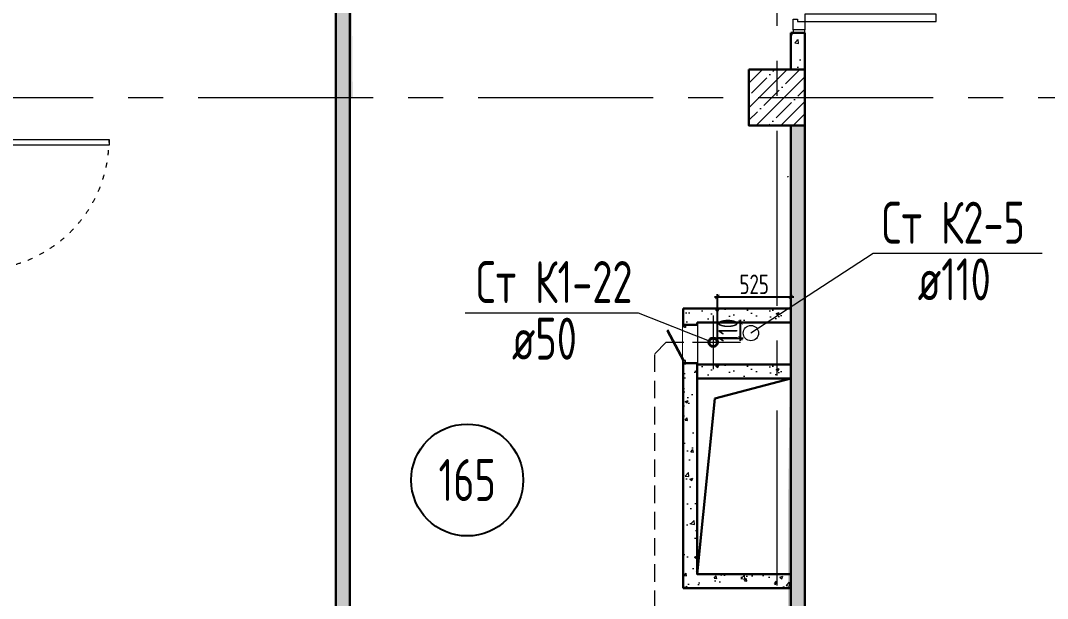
# Model space of a CAD drawing. Header units: millimetres. Extents: x -8689834 to 9419935, y -370377 to 166066.
# Drawn here: x -187636 to -180302, y 121020 to 125152 of the extents above; entities that cross this region are included whole.
import ezdxf
from ezdxf import colors
from ezdxf.entities.mleader import LeaderData, LeaderLine
from ezdxf.enums import TextEntityAlignment as Align
from ezdxf.math import Vec2, Vec3

# ---------------------------------------------------------------- set-up
doc = ezdxf.new("R2010")
doc.units = ezdxf.units.MM
doc.header["$MEASUREMENT"] = 0
for name, pattern in [('01_base$0$DASHED2', [0.375, 0.25, -0.125]), ('ACAD_ISO03W100', [30, 12, -18]), ('CENTER', [2, 1.25, -0.25, 0.25, -0.25])]:
    doc.linetypes.add(name, pattern=pattern)
doc.layers.get('0').update_dxf_attribs({"color": 250, "lineweight": 9})
for name, color, linetype, lineweight in [('_ВК-К1', 14, 'Continuous', 40), ('АР_Двери', 175, 'Continuous', 18), ('АР_Колонны', 250, 'Continuous', 30), ('АР_Колонны Штрих', 250, 'Continuous', 5), ('АР_Маркер экспликации', 239, 'Continuous', 13), ('АР_Номер помещения', 1, 'Continuous', 25), ('АР_Оси', 195, 'Continuous', 9), ('АР_Отметки', 250, 'Continuous', 15), ('АР_Перегородки газоблок', 165, 'Continuous', 30), ('АР_Перегородки газоблок_Штрих', 165, 'Continuous', 5), ('АР_Помещения_площадь', 19, 'Continuous', 9), ('ВК_канализация', 32, 'Continuous', 30), ('Задания на лючки', 32, 'Continuous', 15), ('М_проемы ОВ 4-5эт', 172, 'Continuous', 30), ('Подвал', 250, 'Continuous', 30), ('Эвакуация', 7, 'Continuous', 9)]:
    doc.layers.add(name, color=color, linetype=linetype, lineweight=lineweight)
doc.styles.add('ISOCPEUR', font='isocpeur.ttf', dxfattribs={"width": 0.7})
doc.styles.get("Standard").update_dxf_attribs({"font": 'isocpeur.ttf', "width": 0.7})
doc.dimstyles.new('R_50', dxfattribs={"dimtxt": 140, "dimasz": 30, "dimexe": 20, "dimexo": 0, "dimgap": 20, "dimtad": 1, "dimdec": 0, "dimrnd": 5, "dimzin": 0, "dimdsep": 46, "dimtxsty": 'ISOCPEUR', "dimblk": 'ARCHTICK', "dimcen": 50, "dimdle": 20, "dimclrd": 256, "dimclre": 256, "dimclrt": 256, "dimadec": 0, "dimazin": 0, "dimtfac": 2, "dimtdec": 0, "dimtofl": 0, "dimtmove": 1, "dimatfit": 3, "dimfxl": 1, "dimtvp": 3, "dimtolj": 1, "dimtzin": 0, "dimarcsym": 0})
pattern_1 = [(50, (0, 0), (215.17805, -18.82564), [22.5, -247.5]), (355, (0, 0), (-41.6254, 225.65764), [18, -198]), (100.45144, (17.93, -1.57), (173.55265, 206.832), [19.12206, -210.34263]), (46.1842, (0, 60), (320.1724, -49.65578), [33.75, -371.25]), (96.63564, (26.68, 55.86), (280.3986, 292.2356), [28.6831, -315.51413]), (351.18416, (0, 60), (280.3986, 292.2356), [27, -297]), (21, (30, 45), (179.07212, -120.78567), [22.5, -247.5]), (326, (30, 45), (72.9946, 217.54501), [18, -198]), (71.45144, (44.92, 34.93), (252.06671, 96.75935), [19.12206, -210.34263]), (37.5, (0, 0), (3.647957, 99.868156), [0, -195.6, 0, -201, 0, -198.75]), (7.5, (0, 0), (78.92086, 118.323514), [0, -114.6, 0, -191.1, 0, -75.75]), (327.5, (-66.9, 0), (160.14673, -6.766462), [0, -75, 0, -234, 0, -310.5]), (317.5, (-96.9, 0), (174.95585, 30.031495), [0, -97.5, 0, -155.4, 0, -220.5])]

# ---------------------------------------------------------------- blocks, each defined once
blk = doc.blocks.new('*U32')
at = {"layer": 'АР_Номер помещения', "color": 7}
blk.add_circle((-263.9, -2290.1), 400, dxfattribs=at)
at = {"layer": 'АР_Помещения_площадь', "color": 7}
blk.add_line((1800.3, -4019.8), (1377.9, -4019.8), dxfattribs=at)
at = {"color": 7, "style": 'ISOCPEUR', "width": 0.7, "flags": 1}
blk.add_attdef('КАТЕГОРИЯ', (-499.2, -2092.2), '', height=250, dxfattribs=at)
at = {"layer": 'АР_Номер помещения', "color": 7, "style": 'ISOCPEUR', "width": 0.7}
blk.add_attdef('НОМЕР_ПОМЕЩЕНИЯ', text='', height=300, dxfattribs=at).set_placement((-263.9, -2290.1), align=Align.MIDDLE_CENTER)
at = {"layer": 'АР_Помещения_площадь', "color": 7, "lineweight": 30, "width": 0.7, "flags": 104}
blk.add_attdef('ИМЯ_ПОМЕЩЕНИЯ', text='', height=100, dxfattribs=at).set_placement((157.6, 1217.1), align=Align.MIDDLE_CENTER)
at = {"layer": 'АР_Помещения_площадь', "color": 7, "style": 'ISOCPEUR', "width": 0.7}
blk.add_attdef('ПЛОЩАДЬ_ПОМЕЩЕНИЯ', text='', height=200, dxfattribs=at).set_placement((1805.1, -3773.3), align=Align.MIDDLE_RIGHT)
blk = doc.blocks.new('двупольн.дв.2000')
at = {"layer": 'АР_Двери'}
for points in [[(0, 2017), (85, 2017), (85, 1995.7), (0, 1995.7), (0, 2017)], [(85, 1995.7), (0, 1995.7), (0, 1921.4), (31.9, 1921.4), (31.9, 1937.3), (85, 1937.3), (85, 1995.7)], [(85, 4.2), (0, 4.2), (0, 78.6), (31.9, 78.6), (31.9, 62.7), (85, 62.7), (85, 4.2)], [(0, -17), (85, -17), (85, 4.2), (0, 4.2), (0, -17)]]:
    blk.add_lwpolyline(points, dxfattribs=at)
for points in [[(85, 1937.3), (1022.3, 1937.3), (1022.3, 1884.3), (85, 1884.3)], [(85, 62.7), (1022.3, 62.7), (1022.3, 115.6), (85, 115.6)]]:
    blk.add_lwpolyline(points, close=True, dxfattribs=at)
at = {"layer": 'АР_Двери', "linetype": 'ACAD_ISO03W100', "ltscale": 3}
for centre, start, end in [((72.8, 1949.5), 270.73674, 359.26326), ((72.8, 50.4), 0.73674, 89.26326)]:
    blk.add_arc(centre, 949.6, start, end, dxfattribs=at)
blk = doc.blocks.new('*U689')
for points in [[(-55, -80), (-55, 0), (-115, 0), (-115, -40), (-100, -40), (-100, -80), (-55, -80)], [(0, 0), (0, -80), (-55, -80), (-55, 0), (0, 0)], [(-1130, 0), (-1130, -80), (-1075, -80), (-1075, 0), (-1130, 0)], [(-1075, -80), (-1075, 0), (-1015, 0), (-1015, -40), (-1030, -40), (-1030, -80), (-1075, -80)]]:
    blk.add_lwpolyline(points)
blk.add_lwpolyline([(-100, -80), (-100, -1010), (-140, -1010), (-140, -80)], close=True)
at = {"linetype": 'ACAD_ISO03W100', "ltscale": 3}
blk.add_arc((-100, -80), 930, 180, 270, dxfattribs=at)
blk = doc.blocks.new('_DotSmall')
at = {"color": 0, "linetype": 'ByBlock', "const_width": 0.5}
blk.add_lwpolyline([(-0.0625, 0, 1), (0.0625, 0, 1)], format="xyb", close=True, dxfattribs=at)
blk = doc.blocks.new('A$C6552fe61')
at = {"layer": '_ВК-К1', "color": 18, "lineweight": 9, "ltscale": 100, "true_color": 0x000000}
for p, q in [((0, 192.4), (0, -192.4)), ((-195.4, 0), (195.4, 0))]:
    blk.add_line(p, q, dxfattribs=at)
blk = doc.blocks.new('*U1795')
at = {"color": 7}
blk.add_wipeout([(-565, 60), (445, 60), (445, -310), (-565, -310)], dxfattribs=at)
for p, q in [((-530, 60), (-565, 60)), ((-550, 60), (-550, -10)), ((-550, -10), (-550, 60)), ((-510, 60), (-530, 60)), ((-510, 20), (-510, 60)), ((-500, 20), (-510, 20)), ((-500, -10), (-500, 20)), ((380, -10), (380, 20)), ((380, 20), (390, 20)), ((390, 20), (390, 60)), ((390, 60), (410, 60)), ((410, 60), (445, 60)), ((430, 60), (430, -10)), ((430, -10), (430, 60)), ((-565, -10), (-530, -10)), ((-530, -10), (-500, -10)), ((410, -10), (380, -10)), ((445, -10), (410, -10))]:
    blk.add_line(p, q)
at = {"lineweight": 30}
for p, q in [((-565, 60), (-565, -310)), ((445, 60), (445, -310))]:
    blk.add_line(p, q, dxfattribs=at)
blk.add_lwpolyline([(389, 60), (370, 25), (-424, 448), (-406, 483)], close=True)
blk = doc.blocks.new('_ArchTick')
at = {"color": 0, "linetype": 'ByBlock', "const_width": 0.15}
blk.add_lwpolyline([(-0.5, -0.5), (0.5, 0.5)], dxfattribs=at)
blk = doc.blocks.new('*D2208')
at = {"lineweight": -2, "ltscale": 100, "transparency": 16777216}
for p, q in [((-182679.5, 123176.1), (-182113.9, 123176.1)), ((-182659.5, 122851.2), (-182659.5, 123196.1)), ((-182133.9, 122851.1), (-182133.9, 123196.1))]:
    blk.add_line(p, q, dxfattribs=at)
at = {"lineweight": -2, "ltscale": 100, "transparency": 16777216, "xscale": 30, "yscale": 30, "zscale": 30, "rotation": 180}
blk.add_blockref('_ArchTick', (-182659.5, 123176.1), dxfattribs=at)
at = {"lineweight": -2, "ltscale": 100, "transparency": 16777216, "xscale": 30, "yscale": 30, "zscale": 30}
blk.add_blockref('_ArchTick', (-182133.9, 123176.1), dxfattribs=at)
at = {"ltscale": 100, "transparency": 16777216, "insert": (-182396.7, 123266.1), "char_height": 140, "attachment_point": 5, "style": 'ISOCPEUR'}
blk.add_mtext('\\A1;525', dxfattribs=at)
blk = doc.blocks.new('*D2209')
at = {"lineweight": -2, "ltscale": 100, "transparency": 16777216}
for p, q in [((-182689.4, 122992.8), (-182474.4, 122992.8)), ((-182494.4, 122861.6), (-182494.4, 123012.8)), ((-182693.1, 122881.6), (-182474.4, 122881.6))]:
    blk.add_line(p, q, dxfattribs=at)
at = {"lineweight": -2, "ltscale": 100, "transparency": 16777216, "xscale": 30, "yscale": 30, "zscale": 30}
for p, rotation in [((-182494.4, 122992.8), 90), ((-182494.4, 122881.6), 270)]:
    blk.add_blockref('_ArchTick', p, dxfattribs=dict(at, rotation=rotation))
at = {"ltscale": 100, "transparency": 16777216, "insert": (-182584.4, 122937.2), "char_height": 140, "attachment_point": 5, "rotation": 90, "style": 'ISOCPEUR'}
blk.add_mtext('\\A1;110', dxfattribs=at)

msp = doc.modelspace()

# ---------------------------------------------------------------- hatches: boundary and pattern name
at = {"layer": 'АР_Колонны Штрих', "ltscale": 100}
h = msp.add_hatch(dxfattribs=at)
h.set_pattern_fill('ANSI35', scale=500)
h.set_pattern_definition([(45, (-1139486.01, 164672.16), (-88.388348, 88.388348), []), (45, (-1139397.63, 164672.16), (-88.388348, 88.388348), [156.25, -31.25, 0, -31.25])])
h.paths.add_polyline_path([(-182033.9, 124800.7), (-182433.9, 124800.7), (-182433.9, 124400.7), (-182033.9, 124400.7)])
at = {"layer": 'АР_Перегородки газоблок_Штрих', "ltscale": 100}
h = msp.add_hatch(dxfattribs=at)
h.set_pattern_fill('AR-CONC', scale=30)
h.set_pattern_definition(pattern_1)
h.paths.add_polyline_path([(-185284.4, 124600.7), (-185384.4, 124600.7), (-185384.4, 118400.7), (-185060.2, 118400.7), (-185060.2, 118500.7), (-185284.4, 118500.7), (-185284.4, 119947.2), (-183895, 119947.2), (-183375, 119947.2), (-182233.9, 119947.2), (-182233.9, 120047.2), (-185284.4, 120047.2)])
h.paths.add_polyline_path([(-185284.4, 127350.7), (-185384.4, 127350.7), (-185384.4, 124600.7), (-185264.4, 124600.7)])
h.paths.add_polyline_path([(-182033.9, 124400.7), (-182133.9, 124400.7), (-182133.9, 123035.6), (-182154, 121795.6), (-182154, 120047.2), (-182233.9, 120047.2), (-182233.9, 119947.2), (-182133.9, 119947.2), (-182133.9, 119327.2), (-182133.9, 118800.7), (-182033.9, 118800.7)])
h = msp.add_hatch(dxfattribs=at)
h.set_pattern_fill('AR-CONC', scale=30)
h.set_pattern_definition(pattern_1)
h.paths.add_polyline_path([(-182034.5, 125064.9), (-182133.9, 125064.9), (-182034.5, 125064.9), (-182134.2, 125064.9), (-182133.6, 124800.7), (-182033.9, 124800.7)])
h = msp.add_hatch(dxfattribs=at)
h.set_pattern_fill('AR-CONC', scale=30)
h.set_pattern_definition([(50, (-269876.38, -641.58), (215.17805, -18.82564), [22.5, -247.5]), (355, (-269876.38, -641.58), (-41.6254, 225.65764), [18, -198]), (100.45144, (-269858.45, -643.15), (173.55265, 206.832), [19.12206, -210.34263]), (46.1842, (-269876.38, -581.58), (320.1724, -49.6558), [33.75, -371.25]), (96.63564, (-269849.7, -585.72), (280.3986, 292.2356), [28.6831, -315.5141]), (351.18416, (-269876.38, -581.58), (280.3986, 292.2356), [27, -297]), (21, (-269846.38, -596.58), (179.07212, -120.78567), [22.5, -247.5]), (326, (-269846.38, -596.58), (72.9946, 217.545), [18, -198]), (71.45144, (-269831.46, -606.65), (252.0667, 96.75935), [19.12206, -210.34263]), (37.5, (-269876.38, -641.58), (3.647957, 99.868156), [0, -195.6, 0, -201, 0, -198.75]), (7.5, (-269876.38, -641.58), (78.92086, 118.32351), [0, -114.6, 0, -191.1, 0, -75.75]), (327.5, (-269943.28, -641.58), (160.14673, -6.76646), [0, -75, 0, -234, 0, -310.5]), (317.5, (-269973.28, -641.58), (174.95585, 30.0315), [0, -97.5, 0, -155.4, 0, -220.5])])
h.paths.add_polyline_path([(-182134, 123092.8), (-182903.9, 123092.8), (-182903.9, 121094.6), (-182134, 121094.6), (-182134, 121194.6), (-182803.9, 121194.6), (-182804, 122992.8), (-182134, 122992.8)])
h = msp.add_hatch(dxfattribs=at)
h.set_pattern_fill('AR-CONC', scale=30)
h.set_pattern_definition([(50, (-269876.38, -1041.58), (215.17805, -18.82564), [22.5, -247.5]), (355, (-269876.38, -1041.58), (-41.6254, 225.65764), [18, -198]), (100.45144, (-269858.45, -1043.15), (173.55265, 206.832), [19.12206, -210.34263]), (46.1842, (-269876.38, -981.58), (320.1724, -49.6558), [33.75, -371.25]), (96.63564, (-269849.7, -985.72), (280.3986, 292.2356), [28.6831, -315.5141]), (351.18416, (-269876.38, -981.58), (280.3986, 292.2356), [27, -297]), (21, (-269846.38, -996.58), (179.07212, -120.78567), [22.5, -247.5]), (326, (-269846.38, -996.58), (72.9946, 217.545), [18, -198]), (71.45144, (-269831.46, -1006.65), (252.0667, 96.75935), [19.12206, -210.34263]), (37.5, (-269876.38, -1041.58), (3.647957, 99.868156), [0, -195.6, 0, -201, 0, -198.75]), (7.5, (-269876.38, -1041.58), (78.92086, 118.32351), [0, -114.6, 0, -191.1, 0, -75.75]), (327.5, (-269943.28, -1041.58), (160.14673, -6.76646), [0, -75, 0, -234, 0, -310.5]), (317.5, (-269973.28, -1041.58), (174.95585, 30.0315), [0, -97.5, 0, -155.4, 0, -220.5])])
h.paths.add_polyline_path([(-182134, 122692.8), (-182804, 122692.8), (-182804, 122592.8), (-182134, 122592.8)])

# ---------------------------------------------------------------- linework, layer by layer
at = {"layer": 'АР_Колонны', "color": 7, "ltscale": 100}
msp.add_lwpolyline([(-182433.9, 124800.7), (-182033.9, 124800.7), (-182033.9, 124400.7), (-182433.9, 124400.7)], close=True, dxfattribs=at)
at = {"layer": 'АР_Оси', "color": 7, "linetype": 'CENTER', "ltscale": 1000}
for p, q in [((-182233.9, 134363.2), (-182233.9, 78630.8)), ((-224367.6, 124600.7), (-141189.2, 124600.7)), ((-224367.6, 124600.7), (-141189.2, 124600.7))]:
    msp.add_line(p, q, dxfattribs=at)
at = {"layer": 'АР_Перегородки газоблок', "color": 7, "ltscale": 100}
for p, q in [((-182903.9, 123092.8), (-182134, 123092.8)), ((-182903.9, 123092.8), (-182903.9, 121094.6)), ((-182134, 122992.8), (-182803.9, 122992.8)), ((-182803.9, 122992.8), (-182803.9, 121194.6)), ((-182134, 122692.8), (-182804, 122692.8)), ((-182803.9, 121194.6), (-182134, 121194.6)), ((-182134, 121094.6), (-182903.9, 121094.6))]:
    msp.add_line(p, q, dxfattribs=at)
for points in [[(-185384.4, 118400.7), (-185384.4, 127350.7)], [(-185284.4, 127350.7), (-185284.4, 120047.2)], [(-182133.9, 125064.9), (-182033.9, 125064.8)], [(-182133.9, 124800.7), (-182133.9, 125064.9)], [(-182033.9, 124800.7), (-182033.9, 125064.8)], [(-182133.9, 124400.7), (-182133.9, 118800.7)], [(-182033.9, 124400.7), (-182033.9, 118800.7)], [(-182134, 122592.8), (-182804, 122592.8)]]:
    msp.add_lwpolyline(points, dxfattribs=at)
at = {"layer": 'ВК_канализация', "color": 7, "lineweight": 13, "ltscale": 500}
msp.add_lwpolyline([(-180340.6, 123485.3), (-181547.3, 123485.3), (-182420.1, 122917.2)], dxfattribs=at)
at = {"layer": 'ВК_канализация', "color": 6, "lineweight": 13, "ltscale": 500}
msp.add_circle((-182420.1, 122917.2), 55, dxfattribs=at)
at = {"layer": 'ВК_канализация', "color": 24, "lineweight": 40, "ltscale": 100}
msp.add_circle((-182689.4, 122851.8), 30, dxfattribs=at)
at = {"layer": 'М_проемы ОВ 4-5эт', "color": 7}
for p, q in [((-182676.7, 122450.1), (-182134, 122592.8)), ((-182803.9, 121194.6), (-182676.7, 122450.1))]:
    msp.add_line(p, q, dxfattribs=at)
msp.add_lwpolyline([(-182804, 122592.8), (-182134, 122592.8), (-182134, 121194.6), (-182804, 121194.6)], close=True, dxfattribs=at)
at = {"layer": 'Эвакуация', "color": 7, "lineweight": 18}
for p in [(-182158.7, 124034.1), (-182154.2, 124034.1)]:
    msp.add_line(p, (-182154.2, 124035.6), dxfattribs=at)
at = {"layer": 'Эвакуация', "color": 7}
msp.add_line((-182154.2, 124035.6), (-182154.2, 124034.1), dxfattribs=at)

# ---------------------------------------------------------------- block references
at = {"layer": 'АР_Двери', "color": 7, "lineweight": 30, "ltscale": 100}
msp.add_blockref('двупольн.дв.2000', (-182118.9, 125081.9), dxfattribs=at)
at = {"layer": 'АР_Двери', "color": 7, "rotation": 90.00000000000001}
msp.add_blockref('*U689', (-188013.9, 124400.8), dxfattribs=at)
at = {"layer": 'АР_Маркер экспликации', "color": 7}
ref = msp.add_blockref('*U32', (-184182.2, 124157), dxfattribs=at)
ref.add_attrib('НОМЕР_ПОМЕЩЕНИЯ', '165', dxfattribs={"layer": 'АР_Номер помещения', "color": 7, "height": 300, "style": 'ISOCPEUR', "width": 0.7}).set_placement((-184446.1, 121866.9), align=Align.MIDDLE_CENTER)
ref.add_attrib('ПЛОЩАДЬ_ПОМЕЩЕНИЯ', '21.35', dxfattribs={"layer": 'АР_Помещения_площадь', "color": 7, "height": 200, "style": 'ISOCPEUR', "width": 0.7}).set_placement((-182377, 120383.7), align=Align.MIDDLE_RIGHT)
at = {"layer": 'Подвал', "color": 7, "lineweight": 13, "ltscale": 500}
msp.add_blockref('A$C6552fe61', (-182689.4, 122851.8), dxfattribs=at)

# ---------------------------------------------------------------- texts
at = {"layer": 'ВК_канализация', "color": 7, "ltscale": 100, "char_height": 300, "attachment_point": 4, "style": 'ISOCPEUR'}
for s, insert, width in [('Ст К2-5', (-181484.8, 123706.1), 5891.51), ('\\pxi-1,l1,t1,5;ø110', (-181228.7, 123301.4), 7500)]:
    msp.add_mtext(s, dxfattribs=dict(at, insert=insert, width=width))
at = {"layer": 'ВК_канализация', "color": 18, "ltscale": 100, "true_color": 0x000000, "char_height": 300, "attachment_point": 4, "style": 'ISOCPEUR'}
for s, insert, width in [('Ст К1-22', (-184383.2, 123281.9), 5891.51), ('\\pxi-1,l1,t1,5;ø50', (-184127.1, 122877.3), 7500)]:
    msp.add_mtext(s, dxfattribs=dict(at, insert=insert, width=width))

# ---------------------------------------------------------------- dimensions: what is measured, and where the dimension line sits
at = {"color": 18, "ltscale": 100, "true_color": 0x000000}
dim = msp.add_linear_dim(base=(-182133.9, 123176.1), p1=(-182659.5, 122851.2), p2=(-182133.9, 122851.1), dimstyle='R_50', override={"dimpost": '\\X'}, dxfattribs=at)
dim.commit()
dim.dimension.update_dxf_attribs({"geometry": '*D2208', "text_midpoint": (-182396.7, 123266.1)})
dim = msp.add_linear_dim(base=(-182494.4, 122992.8), p1=(-182693.1, 122881.6), p2=(-182689.4, 122992.8), angle=90, dimstyle='R_50', override={"dimpost": '\\X'}, dxfattribs=at)
dim.commit()
dim.dimension.update_dxf_attribs({"geometry": '*D2209', "text_midpoint": (-182494.4, 122937.2), "dimtype": 160})

# ---------------------------------------------------------------- leaders
at = {"layer": 'АР_Отметки', "color": 7}
ml = msp.add_multileader_mtext('Standard', dxfattribs=at)
ml.set_content('Л.4', color=7, style='ISOCPEUR')
ml.set_leader_properties(color=256, linetype='Continuous', lineweight=-1)
ml.set_arrow_properties(name='DOTSMALL')
ml.build(insert=Vec2(0, 0))
ml.multileader.update_dxf_attribs({"has_text_frame": 1, "text_left_attachment_type": 4, "text_right_attachment_type": 4, "dogleg_length": 100, "arrow_head_size": 180})
ctx = ml.context
ctx.base_point, ctx.char_height, ctx.arrow_head_size, ctx.landing_gap_size, ctx.plane_origin = Vec3(-184816.3, 129601.6), 250, 180, 50, Vec3(-159580.4, 117978.5)
ctx.left_attachment, ctx.right_attachment = 4, 4
notes = []
notes.append((ctx, [(0, (0, 0, 0), (0, 0), (1, 0), 1, [])]))
ctx.mtext.insert, ctx.mtext.width, ctx.mtext.line_spacing_style, ctx.mtext.flow_direction = Vec3(-184766.3, 129934.9), 852.697, 2, 5
ml = msp.add_multileader_mtext('Standard', dxfattribs=at)
ml.set_content('-0,125', color=7, style='ISOCPEUR')
ml.set_leader_properties(color=256, linetype='Continuous', lineweight=-1)
ml.set_arrow_properties(name='DOTSMALL')
ml.build(insert=Vec2(0, 0))
ml.multileader.update_dxf_attribs({"has_text_frame": 1, "text_left_attachment_type": 4, "text_right_attachment_type": 4, "dogleg_length": 100, "arrow_head_size": 180})
ctx = ml.context
ctx.base_point, ctx.char_height, ctx.arrow_head_size, ctx.landing_gap_size, ctx.plane_origin = Vec3(-204881.2, 122200.4), 250, 180, 50, Vec3(-207042.4, 121251.7)
ctx.left_attachment, ctx.right_attachment = 4, 4
notes.append((ctx, [(0, (0, 0, 0), (0, 0), (1, 0), 1, [])]))
ctx.mtext.insert, ctx.mtext.width, ctx.mtext.line_spacing_style, ctx.mtext.flow_direction = Vec3(-204831.2, 122533.8), 852.697, 2, 5
ml = msp.add_multileader_mtext('Standard', dxfattribs=at)
ml.set_content('{\\W0.8;-2,730}', color=7, style='ISOCPEUR')
ml.set_leader_properties(color=256, linetype='Continuous', lineweight=-1)
ml.set_arrow_properties(name='DOTSMALL')
ml.build(insert=Vec2(0, 0))
ml.multileader.update_dxf_attribs({"has_text_frame": 1, "text_left_attachment_type": 4, "text_right_attachment_type": 4, "dogleg_length": 100, "arrow_head_size": 180})
ctx = ml.context
ctx.base_point, ctx.char_height, ctx.arrow_head_size, ctx.landing_gap_size, ctx.plane_origin = Vec3(-314791.3, 121809, 0), 250, 180, 50, Vec3(-319449.8, 117956.7, 0)
ctx.left_attachment, ctx.right_attachment = 4, 4
notes.append((ctx, [(0, (0, 0, 0), (0, 0), (1, 0), 1, [])]))
ctx.mtext.insert, ctx.mtext.width, ctx.mtext.defined_height, ctx.mtext.line_spacing_style, ctx.mtext.flow_direction = Vec3(-314741.3, 122142.4, 0), 769.989, 343.9, 2, 5
for ctx, leaders in notes:
    for number, flags, end, landing, length, lines in leaders:
        leader = LeaderData()
        leader.index, (leader.has_last_leader_line, leader.has_dogleg_vector, leader.attachment_direction) = number, flags
        leader.last_leader_point, leader.dogleg_vector, leader.dogleg_length = Vec3(end), Vec3(landing), length
        for number, points, colour, breaks in lines:
            line = LeaderLine()
            line.index, line.vertices, line.color, line.breaks = number, Vec3.list(points), colors.encode_raw_color(colour), breaks
            leader.lines.append(line)
        ctx.leaders.append(leader)

# ---------------------------------------------------------------- next in the draw order: block references
at = {"layer": 'Задания на лючки', "color": 7, "xscale": -0.2701273999331003, "yscale": 0.2701273999331003, "zscale": 0.2701273999331003, "rotation": 89.99771929390577}
msp.add_blockref('*U1795', (-182888.9, 122823.3), dxfattribs=at)

# ---------------------------------------------------------------- next in the draw order: linework, layer by layer
at = {"layer": 'ВК_канализация', "color": 18, "lineweight": 13, "ltscale": 500, "true_color": 0x000000}
msp.add_lwpolyline([(-184459.8, 123061.1), (-183225.8, 123061.1), (-182717.4, 122862.7)], dxfattribs=at)
at = {"layer": 'ВК_канализация', "color": 244, "linetype": '01_base$0$DASHED2', "lineweight": 13, "ltscale": 500, "true_color": 0x991b1e}
msp.add_lwpolyline([(-183713.6, 119028.6), (-183107, 119451.7), (-183107, 122770.1), (-183024.5, 122853.1), (-182719.4, 122852.4)], dxfattribs=at)

# ---------------------------------------------------------------- next in the draw order: leaders
at = {"layer": 'АР_Отметки', "color": 7}
ml = msp.add_multileader_mtext('Standard', dxfattribs=at)
ml.set_content('-0,125', color=7, style='ISOCPEUR')
ml.set_leader_properties(color=256, linetype='Continuous', lineweight=-1)
ml.set_arrow_properties(name='DOTSMALL')
ml.build(insert=Vec2(0, 0))
ml.multileader.update_dxf_attribs({"has_text_frame": 1, "text_left_attachment_type": 4, "text_right_attachment_type": 4, "dogleg_length": 100, "arrow_head_size": 180})
ctx = ml.context
ctx.base_point, ctx.char_height, ctx.arrow_head_size, ctx.landing_gap_size, ctx.plane_origin = Vec3(-187473, 132116.8), 250, 180, 50, Vec3(-189634.2, 131168.1)
ctx.left_attachment, ctx.right_attachment = 4, 4
notes = []
notes.append((ctx, [(0, (0, 0, 0), (0, 0), (1, 0), 1, [])]))
ctx.mtext.insert, ctx.mtext.width, ctx.mtext.line_spacing_style, ctx.mtext.flow_direction = Vec3(-187423, 132450.2), 852.697, 2, 5
ml = msp.add_multileader_mtext('Standard', dxfattribs=at)
ml.set_content('-0,125', color=7, style='ISOCPEUR')
ml.set_leader_properties(color=256, linetype='Continuous', lineweight=-1)
ml.set_arrow_properties(name='DOTSMALL')
ml.build(insert=Vec2(0, 0))
ml.multileader.update_dxf_attribs({"has_text_frame": 1, "text_left_attachment_type": 4, "text_right_attachment_type": 4, "dogleg_length": 100, "arrow_head_size": 180})
ctx = ml.context
ctx.base_point, ctx.char_height, ctx.arrow_head_size, ctx.landing_gap_size, ctx.plane_origin = Vec3(-195757, 129158.5), 250, 180, 50, Vec3(-197918.2, 128209.7)
ctx.left_attachment, ctx.right_attachment = 4, 4
notes.append((ctx, [(0, (0, 0, 0), (0, 0), (1, 0), 1, [])]))
ctx.mtext.insert, ctx.mtext.width, ctx.mtext.line_spacing_style, ctx.mtext.flow_direction = Vec3(-195707, 129491.8), 852.697, 2, 5
ml = msp.add_multileader_mtext('Standard', dxfattribs=at)
ml.set_content('-0,125', color=7, style='ISOCPEUR')
ml.set_leader_properties(color=256, linetype='Continuous', lineweight=-1)
ml.set_arrow_properties(name='DOTSMALL')
ml.build(insert=Vec2(0, 0))
ml.multileader.update_dxf_attribs({"has_text_frame": 1, "text_left_attachment_type": 4, "text_right_attachment_type": 4, "dogleg_length": 100, "arrow_head_size": 180})
ctx = ml.context
ctx.base_point, ctx.char_height, ctx.arrow_head_size, ctx.landing_gap_size, ctx.plane_origin = Vec3(-187273.2, 126557.9), 250, 180, 50, Vec3(-189434.5, 125609.2)
ctx.left_attachment, ctx.right_attachment = 4, 4
notes.append((ctx, [(0, (0, 0, 0), (0, 0), (1, 0), 1, [])]))
ctx.mtext.insert, ctx.mtext.width, ctx.mtext.line_spacing_style, ctx.mtext.flow_direction = Vec3(-187223.2, 126891.3), 852.697, 2, 5
for ctx, leaders in notes:
    for number, flags, end, landing, length, lines in leaders:
        leader = LeaderData()
        leader.index, (leader.has_last_leader_line, leader.has_dogleg_vector, leader.attachment_direction) = number, flags
        leader.last_leader_point, leader.dogleg_vector, leader.dogleg_length = Vec3(end), Vec3(landing), length
        for number, points, colour, breaks in lines:
            line = LeaderLine()
            line.index, line.vertices, line.color, line.breaks = number, Vec3.list(points), colors.encode_raw_color(colour), breaks
            leader.lines.append(line)
        ctx.leaders.append(leader)

doc.saveas('drawing.dxf')
